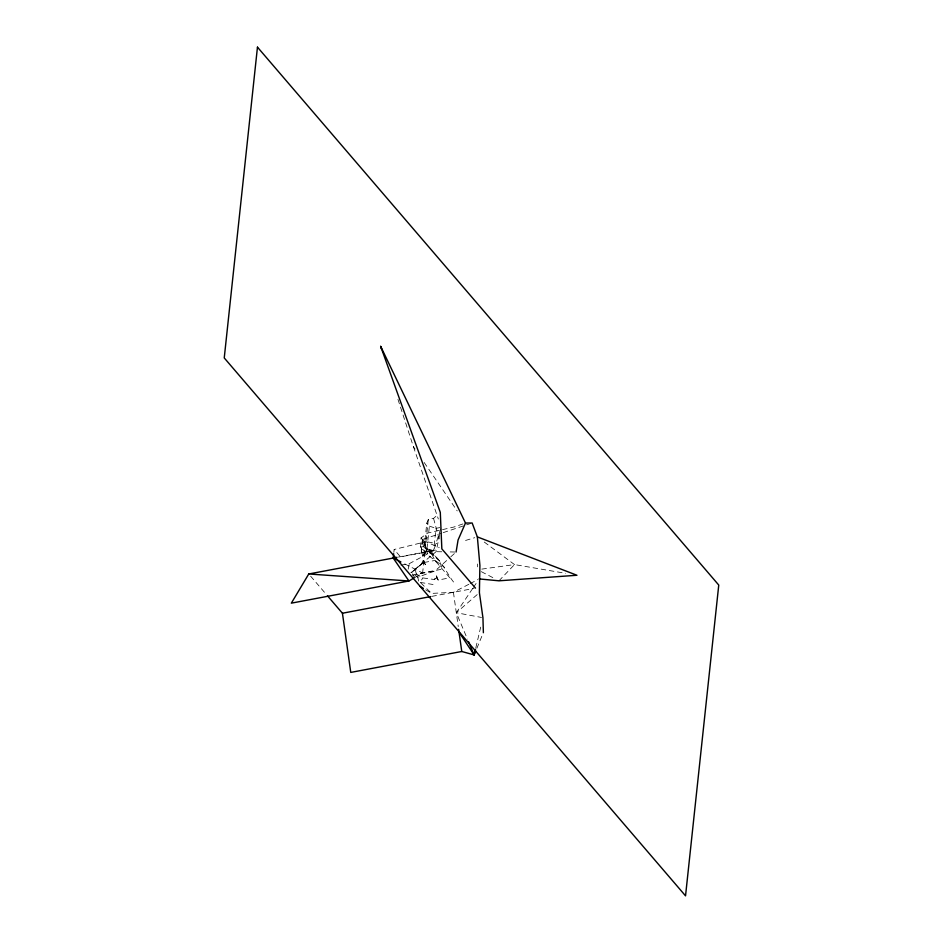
<?xml version="1.0" encoding="UTF-8"?>
<svg xmlns="http://www.w3.org/2000/svg" width="943" height="943" viewBox="0 0 943 943"><rect width="100%" height="100%" fill="white"/><g stroke="black" fill="none" stroke-linecap="round" stroke-linejoin="round"><path stroke-width="0.71" stroke-dasharray="4.71 3.54" d="M415.274 569.207L416.299 574.063L414.543 577.481L411.631 572.354L423.242 562.653L423.289 560.107L425.541 564.68L421.309 564.244L423.289 560.107M453.536 582.008C445.061 571.199 440.393 555.887 425.953 550.948L422.735 556.299L420.566 546.905L421.085 537.911L427.745 533.019L454.019 526.996L462.93 523.931M393.844 552.339L394.15 549.486L425.965 541.706L439.202 547.694M441.819 551.785L436.102 551.679L427.002 548.449L424.421 545.431L426.802 523.117L428.346 519.404L433.556 518.426L438.377 514.1M415.156 577.352L422.617 572.99L428.346 519.404M427.002 548.449L429.395 526.147L426.802 523.117M439.898 527.585L435.996 528.328L433.603 550.629L409.462 563.572L400.987 565.175M439.709 534.504L436.102 551.679L410.9 572.613M408.154 569.207L409.462 563.572M475.826 647.77L480.895 626.305M423.537 555.05L424.279 552.468L422.464 539.514L441.784 533.101M440.758 528.717L433.603 550.629L400.492 556.877L394.15 549.486M476.852 648.336L483.382 632.529M424.421 545.431L425.965 541.706M429.69 550.052L439.485 560.708L442.397 569.148L416.299 574.063L422.735 577.906L434.405 579.521L436.397 575.383L438.153 580.039L449.846 577.835L434.935 560.448L429.69 550.052L423.796 546.645L420.566 546.905M468.86 584.283L453.43 592.298L431.646 593.406L420.26 582.42L422.735 577.906M472.62 588.585L456.306 612.726L467.445 639.106M473.445 587.383L477.523 581.348M498.988 580.805L514.501 564.574L565.6 573.32M436.244 561.851L434.935 560.448L423.242 562.653L411.631 572.354L417.761 577.21L435.1 570.928L449.799 557.702M450.848 556.759L456.094 552.032L447.524 551.879M477.193 594.585L456.306 612.726L481.531 617.465M434.405 579.521L436.833 577.835L436.397 575.383M470.144 583.611L477.865 579.603M443.175 532.642L465.264 525.298M466.644 524.838L470.781 523.471M465.559 540.457L474.73 537.687M398.441 557.065L438.955 549.427M431.8 596.377L474.058 588.408M412.232 575.195L435.1 570.928M481.802 569.112L514.501 564.574L483.158 541.223M420.26 582.42L435.23 584.86M421.085 537.911L423.843 541.129L436.892 543.687M429.395 526.147L435.996 528.328M404.736 563.89L422.617 572.99M481.319 571.658L495.205 578.849M425.729 589.811L431.646 593.406M439.485 560.708L423.796 546.645L433.037 554.708L425.953 550.948L424.279 552.468L444.601 567.438M423.242 562.653L425.541 564.68M310.624 576.161L326.526 594.691M397.946 399.325L413.411 446.699L415.061 449.127M424.15 462.459L457.214 510.929M436.833 577.835L438.153 580.039M413.411 446.699L438.33 519.004M423.843 541.129L428.016 555.604M433.556 518.426L439.579 540.575M417.761 577.21L418.645 581.077M453.43 592.298L458.251 626.565M477.5 563.997L477.512 566.849M422.464 539.514L421.521 549.25L425.953 550.948L422.735 556.299L421.25 550.842L422.464 539.514"/><path stroke-width="1.41" d="M483.382 632.529L482.934 617.724L479.398 592.675L479.904 565.446L477.358 536.897L472.16 523.011L465.488 523.047L380.666 346.364L381.573 349.158M413.906 578.071L408.932 580.982L393.231 558.044L393.691 553.765M456.094 552.032L458.074 539.985L465.488 523.047M327.457 595.787L342.427 613.233L350.761 672.418L461.764 651.495L474.14 654.925L475.484 649.208M459.029 632.105L474.14 654.925L475.767 650.976M308.762 573.981L291.34 603.155L408.932 580.982L308.762 573.981L397.003 557.337M342.427 613.233L430.668 596.589M479.15 578.931L498.988 580.805L576.951 575.265L477.358 536.897M393.231 558.044L400.905 561.945M419.812 586.228L423.36 588.385M475.508 588.137L441.843 548.885L440.298 512.367L380.666 346.364M468.565 641.735L474.14 654.925M458.64 629.335L461.764 651.495M257.463 47.15L224.245 357.939L685.537 895.85L718.755 585.061L257.463 47.15"/></g></svg>
